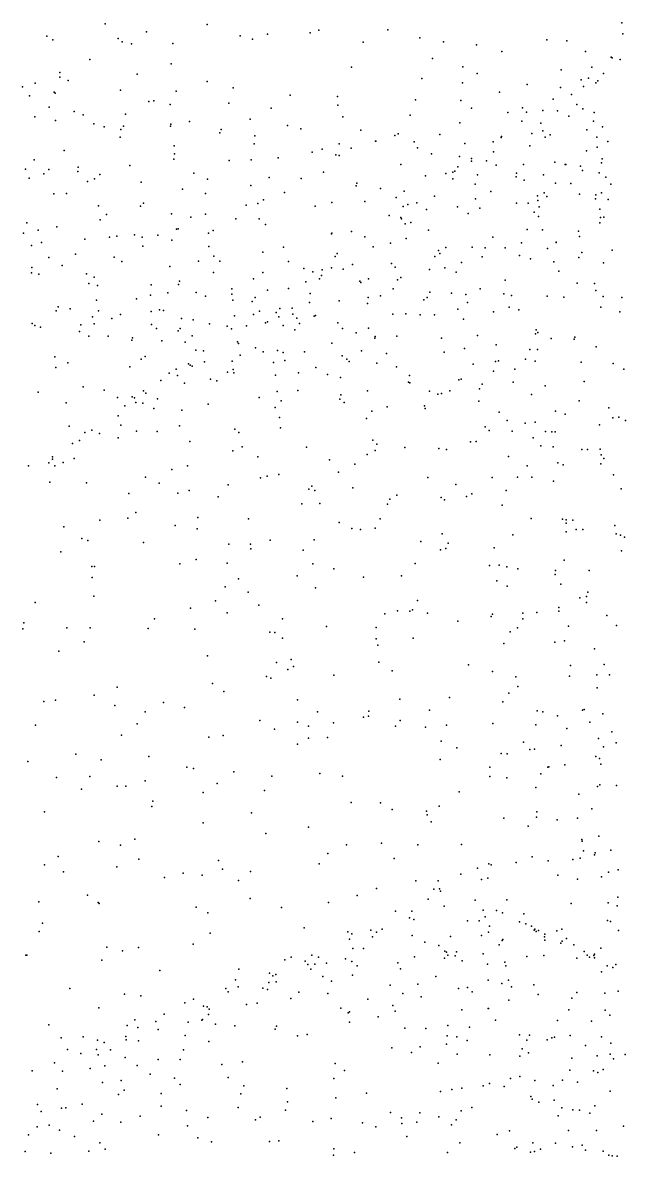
# Model space of a CAD drawing. Header units: metres. Extents: x -23.9 to 23.9, y -27.4 to 27.4.
# Drawn here: x -3.642 to -2.266, y -2.604 to -0.019 of the extents above; entities that cross this region are included whole.
import ezdxf

# ---------------------------------------------------------------- set-up
doc = ezdxf.new("R2010")
doc.units = ezdxf.units.M

msp = doc.modelspace()

# ---------------------------------------------------------------- linework, layer by layer
for p in [(-3.4535, -0.0215, 23.407), (-3.2208, -0.023, -14.4497), (-2.2741, -0.019, 28.3889), (-3.5872, -0.0499, 15.0321), (-3.3592, -0.04, 1.823), (-3.1457, -0.049, 28.7751), (-3.083, -0.0455, 9.7744), (-2.9858, -0.0422, 12.2843), (-2.9664, -0.0364, 15.2662), (-2.8088, -0.0357, 12.9789), (-2.272, -0.0441, 14.5896), (-3.5733, -0.0584, 1.6304), (-3.4241, -0.0549, 9.8869), (-3.4146, -0.0624, 15.1241), (-3.3933, -0.0671, 11.5603), (-3.2992, -0.0665, 23.3026), (-3.1174, -0.0568, -25.4928), (-2.8647, -0.0631, 23.0913), (-2.7353, -0.0536, 23.041), (-2.6812, -0.0624, 2.3769), (-2.6059, -0.0695, 15.3268), (-2.4458, -0.0581, 15.2569), (-2.4001, -0.0602, 15.0847), (-3.4885, -0.1027, 11.2756), (-2.7063, -0.1006, 20.2729), (-2.5486, -0.0849, 9.4644), (-2.357, -0.0848, 20.0934), (-2.2989, -0.0975, 22.9781), (-2.2964, -0.0993, -9.2574), (-2.2784, -0.1033, -9.0272), (-3.3034, -0.1131, 9.8528), (-2.8918, -0.1203, 28.6094), (-2.6373, -0.1198, 9.5646), (-2.413, -0.1264, 13.9225), (-2.343, -0.1208, 9.1803), (-3.5575, -0.1325, 12.1065), (-3.5574, -0.1431, 29.0703), (-3.5381, -0.1512, 11.1029), (-3.3807, -0.1367, 12.0579), (-3.2207, -0.153, 21.038), (-2.7308, -0.1464, 28.5176), (-2.6046, -0.1349, -14.6878), (-2.3676, -0.1492, -9.1869), (-2.3504, -0.1452, -9.3991), (-2.3293, -0.1515, 14.8666), (-2.3166, -0.1346, 13.784), (-3.6421, -0.1653, 10.7766), (-3.6139, -0.1571, 22.3217), (-3.5703, -0.1771, 23.4357), (-3.5682, -0.1796, 14.9845), (-3.4191, -0.173, 23.3462), (-3.292, -0.1754, 21.3363), (-3.1615, -0.1674, 15.2257), (-2.638, -0.1558, 11.5175), (-2.5534, -0.1771, 23.0201), (-2.4903, -0.16, -24.9498), (-2.4143, -0.1665, 23.0005), (-2.3619, -0.1642, -9.5323), (-2.3341, -0.1563, -9.6745), (-3.6266, -0.1861, 9.9665), (-3.3541, -0.1987, 11.6502), (-3.3424, -0.1972, 15.1686), (-3.3056, -0.2056, 11.7968), (-3.1711, -0.2025, 23.1898), (-3.0316, -0.1843, 28.7111), (-2.9234, -0.1877, 23.0881), (-2.7454, -0.1951, 23.0475), (-2.6419, -0.1968, -25.5703), (-2.4314, -0.1935, -9.0925), (-2.3895, -0.1831, 14.0705), (-2.377, -0.2054, -9.9054), (-3.5819, -0.2118, -7.2211), (-3.5248, -0.2213, -26.1156), (-3.5036, -0.2295, -7.3314), (-3.4073, -0.2273, -7.2179), (-3.0748, -0.2137, 20.7492), (-2.9223, -0.2072, -25.8258), (-2.7576, -0.23, 11.7543), (-2.6176, -0.2142, 28.4966), (-2.5345, -0.224, 9.3845), (-2.5012, -0.2134, 13.6226), (-2.4922, -0.2234, 15.358), (-2.4547, -0.2193, -9.4108), (-2.4211, -0.2201, 13.7469), (-2.3951, -0.2325, 15.1612), (-2.3632, -0.2158, 15.0307), (-2.3373, -0.2239, -10.1145), (-3.6143, -0.2335, -7.3266), (-3.5673, -0.242, 10.9753), (-3.4799, -0.2493, 15.0728), (-3.4563, -0.2562, -7.0348), (-3.4119, -0.2551, 11.4488), (-3.3049, -0.2551, -7.4117), (-3.3035, -0.2507, -7.0075), (-3.2612, -0.244, -7.2539), (-3.1229, -0.239, -7.071), (-3.0375, -0.2536, -7.1431), (-2.9116, -0.2336, 20.5167), (-2.6439, -0.2477, 9.5167), (-2.5029, -0.2434, -9.0031), (-2.4592, -0.2485, -9.729), (-2.3392, -0.2433, 9.1212), (-2.3188, -0.2566, -8.8012), (-3.4195, -0.2801, 22.0643), (-3.4181, -0.2629, -7.4465), (-3.1918, -0.2699, 9.8313), (-3.189, -0.2626, -7.3797), (-3.1123, -0.2769, 2.0044), (-3.007, -0.2607, -6.9338), (-2.8702, -0.264, 15.3117), (-2.7923, -0.2762, 9.6977), (-2.7848, -0.2727, -7.1039), (-2.6897, -0.2738, -7.0256), (-2.5499, -0.2811, -9.3002), (-2.5492, -0.2789, -9.1812), (-2.4795, -0.2717, -9.8382), (-2.455, -0.2654, 9.2624), (-2.4496, -0.2804, -8.8868), (-2.4378, -0.2749, -10.0806), (-2.3545, -0.263, 14.2828), (-2.3316, -0.2804, 13.6112), (-3.2962, -0.3001, -7.5613), (-3.1134, -0.2954, -7.6045), (-2.9585, -0.3072, -7.6272), (-2.9194, -0.2954, -7.4679), (-2.8923, -0.3049, 12.2667), (-2.8369, -0.2894, -6.8682), (-2.8363, -0.2891, -7.3234), (-2.7483, -0.2905, -7.2548), (-2.7405, -0.3047, -7.3959), (-2.6327, -0.2942, -7.1846), (-2.5684, -0.2905, -7.0406), (-2.4841, -0.3001, 14.0688), (-2.3304, -0.3025, 14.9221), (-2.3061, -0.2896, 14.7302), (-3.6156, -0.3321, 29.1117), (-3.5473, -0.3103, 10.0406), (-3.2968, -0.3301, 9.9368), (-3.2958, -0.3177, 21.7778), (-3.1708, -0.3333, 12.1132), (-3.1204, -0.3317, -6.8863), (-3.0591, -0.3273, 23.1128), (-2.9812, -0.3143, -26.3732), (-2.9274, -0.3201, 2.1622), (-2.9196, -0.3221, 28.6656), (-2.7088, -0.3184, -7.5083), (-2.645, -0.3241, 2.3621), (-2.6173, -0.3286, 15.3848), (-2.6173, -0.3347, -9.4281), (-2.5833, -0.3339, -7.5521), (-2.567, -0.3135, -9.6005), (-2.355, -0.3115, -10.2176), (-2.3196, -0.3291, -15.0801), (-3.6358, -0.3532, -7.5753), (-3.5827, -0.3536, 23.4055), (-3.5163, -0.3582, 14.9518), (-3.5156, -0.3486, 12.2221), (-3.3972, -0.3446, 23.2875), (-2.9551, -0.3595, -7.7873), (-2.7785, -0.3426, 28.5792), (-2.6601, -0.3599, -9.2972), (-2.6559, -0.3574, 28.5168), (-2.6484, -0.3478, -9.0342), (-2.5615, -0.3441, 11.3669), (-2.5148, -0.3618, 28.4843), (-2.4987, -0.3423, 13.6458), (-2.4277, -0.3367, -7.4337), (-2.4038, -0.3424, -7.0008), (-2.4021, -0.3424, -7.2282), (-2.3688, -0.346, 28.449), (-2.3639, -0.356, -7.5754), (-2.3262, -0.3613, -8.6271), (-2.3211, -0.3384, 14.4843), (-3.6272, -0.3736, -26.4169), (-3.5937, -0.364, 10.8436), (-3.4943, -0.3813, 11.1428), (-3.4779, -0.3753, -7.6686), (-3.4661, -0.3655, 22.4725), (-3.3719, -0.3824, 12.2005), (-3.251, -0.3623, -6.8833), (-3.22, -0.3755, 23.1731), (-3.0791, -0.3722, -7.7783), (-3.0063, -0.3746, -6.8184), (-2.8796, -0.3848, 23.0849), (-2.7222, -0.3686, 9.5654), (-2.6763, -0.3632, 13.7648), (-2.66, -0.3747, -9.551), (-2.6089, -0.3875, 9.4091), (-2.6042, -0.3657, -9.9186), (-2.5155, -0.3704, -7.8681), (-2.4975, -0.3783, -10.162), (-2.453, -0.3657, -7.7605), (-2.4257, -0.3853, 2.4762), (-2.3912, -0.386, -7.914), (-2.3111, -0.3711, -7.1682), (-2.2992, -0.3869, 13.4559), (-3.5708, -0.4095, 14.8392), (-3.542, -0.4087, 10.1419), (-3.2774, -0.3989, 11.8039), (-3.2247, -0.4086, -7.8134), (-3.1211, -0.3904, 28.8076), (-3.0442, -0.406, 9.8829), (-2.8807, -0.3914, -6.7861), (-2.825, -0.3972, -7.9057), (-2.7715, -0.4033, 15.3502), (-2.5737, -0.4039, -6.7784), (-2.4668, -0.4135, 20.2758), (-2.4516, -0.4071, 9.1953), (-2.3712, -0.4102, 15.1158), (-2.3341, -0.4116, 14.7912), (-2.3209, -0.4068, -26.422), (-3.4689, -0.4367, -7.802), (-3.3734, -0.4374, 15.1157), (-3.3662, -0.4309, -6.8386), (-3.1321, -0.4352, -7.897), (-3.1051, -0.4315, 21.5042), (-3.0922, -0.423, 15.2666), (-2.9745, -0.4372, 21.0989), (-2.9365, -0.429, -7.941), (-2.8613, -0.4267, 12.0063), (-2.7897, -0.418, 9.7702), (-2.7732, -0.4381, -9.1092), (-2.7628, -0.4338, -9.3406), (-2.7421, -0.4297, -6.7639), (-2.7018, -0.4147, -7.9789), (-2.6493, -0.4391, -8.8058), (-2.6084, -0.4208, 14.0095), (-2.5145, -0.4305, 14.2276), (-2.4883, -0.4303, -8.0744), (-2.4661, -0.4242, -26.7432), (-2.4635, -0.4391, -10.2648), (-2.4455, -0.4153, 11.1376), (-2.3348, -0.4205, -8.0983), (-2.3053, -0.4223, -6.904), (-3.4507, -0.4562, 11.2464), (-3.3025, -0.4545, -7.8885), (-3.2584, -0.4623, -6.7836), (-3.2251, -0.4554, 28.8864), (-2.8052, -0.459, -8.965), (-2.7791, -0.4633, -9.6132), (-2.7201, -0.445, -9.8943), (-2.6249, -0.454, -8.085), (-2.5982, -0.4421, -10.1455), (-2.4747, -0.4508, -8.6162), (-2.4646, -0.4606, -6.7577), (-2.3246, -0.4444, 23.0172), (-2.323, -0.4633, -8.4476), (-2.3152, -0.4627, -10.3302), (-3.6328, -0.4752, 29.0731), (-3.5639, -0.4844, 22.9089), (-3.4652, -0.4687, 12.3255), (-3.2913, -0.4895, 22.2655), (-3.2875, -0.4887, -26.8114), (-3.1558, -0.4665, 9.992), (-3.1022, -0.4664, -6.746), (-3.0876, -0.4793, -8.0041), (-2.777, -0.4663, 13.7261), (-2.769, -0.478, -8.8544), (-2.7561, -0.4748, -8.091), (-2.4902, -0.4908, 13.4538), (-2.4558, -0.491, 28.4807), (-2.3243, -0.4755, -6.7977), (-3.6404, -0.4987, 10.3239), (-3.6065, -0.4922, -7.8801), (-3.4999, -0.513, 28.9988), (-3.4437, -0.5079, 14.9677), (-3.4272, -0.5061, 10.1804), (-3.387, -0.5028, 11.4234), (-3.3696, -0.5077, 23.2462), (-3.3334, -0.5032, 12.3164), (-3.3019, -0.5147, -8.0169), (-3.2182, -0.499, 15.2397), (-3.2073, -0.4927, 22.016), (-2.9371, -0.5005, 15.3147), (-2.936, -0.4991, 28.7098), (-2.8916, -0.4948, -8.0942), (-2.8612, -0.5072, -9.4474), (-2.767, -0.5109, -10.0652), (-2.7161, -0.4922, 12.8805), (-2.5691, -0.5079, 13.2405), (-2.3735, -0.4942, 15.01), (-2.3708, -0.5065, 14.6666), (-3.6217, -0.5269, 14.5627), (-3.5994, -0.5201, -6.7983), (-3.368, -0.5287, 28.9321), (-3.2168, -0.5295, 11.9008), (-3.0935, -0.5422, 21.7885), (-3.0467, -0.5311, 28.7814), (-2.8423, -0.5302, -6.7063), (-2.8027, -0.5219, 12.4296), (-2.6926, -0.5384, -8.6759), (-2.6763, -0.5318, -10.1887), (-2.616, -0.5305, 9.5721), (-2.5866, -0.5326, -8.2534), (-2.5411, -0.5322, -6.7046), (-2.5038, -0.5209, 14.4059), (-2.444, -0.5337, -8.4431), (-2.4245, -0.5194, 9.1103), (-2.4242, -0.5205, 15.4109), (-2.2964, -0.5377, 13.2648), (-3.5822, -0.5542, 10.8008), (-3.5214, -0.5471, 10.2845), (-3.4333, -0.5539, 12.5044), (-3.4159, -0.5632, -8.0862), (-3.2409, -0.5631, -6.6881), (-3.2058, -0.5514, 12.3426), (-3.1918, -0.5628, 10.0991), (-3.0354, -0.5633, 12.2507), (-2.9286, -0.552, -9.3087), (-2.9239, -0.5453, -9.0698), (-2.8, -0.5683, -8.7281), (-2.7013, -0.5518, 9.8199), (-2.69, -0.5452, -6.6974), (-2.6405, -0.5661, 2.3292), (-2.5929, -0.5527, -15.2777), (-2.5079, -0.5497, -10.3187), (-2.4828, -0.5573, 9.3023), (-2.4298, -0.5645, 13.3209), (-2.3722, -0.5544, -6.7088), (-2.3656, -0.5433, -8.3337), (-2.3161, -0.5669, 28.4541), (-3.6222, -0.5896, 12.7177), (-3.6209, -0.5772, 10.6719), (-3.605, -0.5924, 14.3935), (-3.5521, -0.573, -8.0677), (-3.4961, -0.5917, 12.6365), (-3.3064, -0.5749, 15.0506), (-3.2064, -0.5889, 12.5629), (-3.0935, -0.589, -8.2226), (-3.0005, -0.5795, 10.0191), (-2.98, -0.5869, -9.1784), (-2.9584, -0.5825, -9.5347), (-2.9373, -0.5782, -9.6626), (-2.9106, -0.5808, 13.6364), (-2.8891, -0.5704, -9.9799), (-2.7915, -0.5763, -8.2805), (-2.7135, -0.5818, 28.5831), (-2.6787, -0.5779, 14.1287), (-2.6525, -0.5879, -8.5513), (-2.4179, -0.5857, 15.2596), (-3.4914, -0.6137, -6.6804), (-3.4788, -0.5994, 14.6268), (-3.4712, -0.6181, 11.1162), (-3.3485, -0.6171, 22.7524), (-3.286, -0.6157, -8.2208), (-3.284, -0.6084, 23.2748), (-3.1151, -0.6033, 12.6765), (-2.9959, -0.61, 12.4086), (-2.9644, -0.6033, -8.2847), (-2.9601, -0.5953, -6.6691), (-2.8721, -0.6083, 23.156), (-2.87, -0.6114, -10.0974), (-2.853, -0.6032, 28.6676), (-2.7867, -0.605, 20.9979), (-2.7791, -0.5998, 13.951), (-2.5405, -0.6058, 28.5095), (-2.3762, -0.6129, 14.8569), (-2.3367, -0.6137, 23.0675), (-3.3503, -0.6406, 12.8458), (-3.3108, -0.6353, 14.827), (-3.2458, -0.6342, 11.7881), (-3.2247, -0.6423, 12.8892), (-3.1648, -0.6383, 1.8986), (-3.1644, -0.6261, 15.1382), (-3.1114, -0.6458, -8.325), (-3.0834, -0.6288, 12.8278), (-3.0352, -0.6249, -9.0703), (-2.9862, -0.6368, 15.2619), (-2.8537, -0.6455, 15.2898), (-2.8254, -0.642, -6.642), (-2.7964, -0.6257, -10.1939), (-2.7191, -0.6459, 13.4129), (-2.713, -0.6332, 9.9282), (-2.6634, -0.6357, -10.3193), (-2.6304, -0.6385, -6.6437), (-2.5981, -0.6259, 13.3568), (-2.5436, -0.637, 9.6048), (-2.5259, -0.6413, -27.215), (-2.4451, -0.6428, -10.3984), (-2.4067, -0.645, 15.0737), (-2.3339, -0.6295, 13.1725), (-2.3169, -0.6435, -6.6538), (-2.2744, -0.6453, -12.335), (-3.5609, -0.667, -8.2432), (-3.5339, -0.6718, -27.032), (-3.4737, -0.6517, 14.4587), (-3.3826, -0.6484, 10.3128), (-3.1621, -0.6514, 11.9805), (-3.1179, -0.6545, 12.9932), (-3.0554, -0.6704, 23.229), (-3.0268, -0.6697, -15.258), (-2.987, -0.6573, 12.6759), (-2.9193, -0.6536, -8.3921), (-2.8549, -0.6597, 13.4868), (-2.7261, -0.6511, -8.4397), (-2.6491, -0.6719, 14.3539), (-2.6267, -0.657, 15.3393), (-2.5315, -0.668, 14.5995), (-2.3227, -0.6677, 9.1305), (-3.5655, -0.6761, 10.7451), (-3.4823, -0.6899, 14.3063), (-3.4691, -0.6759, 23.4192), (-3.4383, -0.6935, 13.1502), (-3.4188, -0.6842, 11.2507), (-3.3486, -0.6778, -8.3212), (-3.33, -0.6736, 13.0559), (-3.3206, -0.6751, -6.6239), (-3.2793, -0.6935, 13.1919), (-3.2529, -0.6964, 14.7192), (-3.1583, -0.6873, 14.9317), (-3.115, -0.6841, -9.2216), (-3.1016, -0.677, -9.4059), (-3.0631, -0.6801, -9.8301), (-3.0575, -0.6899, -9.9976), (-3.0251, -0.6834, 12.1644), (-3.0163, -0.6931, -8.7218), (-2.9767, -0.6879, 10.107), (-2.974, -0.6864, -10.0931), (-2.7975, -0.6836, -8.5263), (-2.7673, -0.6832, 12.0426), (-2.7347, -0.6848, 14.1924), (-2.702, -0.6854, 11.6462), (-2.6361, -0.695, 20.7617), (-2.5676, -0.6785, 9.7436), (-2.5098, -0.674, -6.623), (-2.2787, -0.6783, -12.6016), (-3.6207, -0.705, 13.989), (-3.6141, -0.7095, -6.6098), (-3.6014, -0.7131, 13.2286), (-3.5124, -0.7234, 14.1292), (-3.5091, -0.7076, 10.9626), (-3.4789, -0.706, -6.6064), (-3.3481, -0.707, 14.5005), (-3.3365, -0.7164, 1.7329), (-3.2869, -0.7218, 13.3656), (-3.2825, -0.7161, 11.6574), (-3.2159, -0.7054, -8.4095), (-3.1755, -0.7108, 10.2551), (-3.1651, -0.7168, -8.995), (-3.1312, -0.7102, -9.6143), (-3.088, -0.7034, 13.3039), (-3.0831, -0.7008, 22.1446), (-3.0475, -0.7097, 15.0626), (-3.0209, -0.7195, 13.1845), (-3.0099, -0.7049, -8.4644), (-2.923, -0.7036, -8.6133), (-2.9118, -0.7167, -10.2), (-2.8523, -0.7158, 12.3456), (-2.4703, -0.719, 28.4665), (-3.4912, -0.7335, 10.5543), (-3.447, -0.7338, 13.3976), (-3.3932, -0.743, 28.8741), (-3.3917, -0.7376, -8.4227), (-3.3245, -0.7441, 13.4966), (-3.271, -0.7477, 10.3555), (-3.2552, -0.733, 23.3786), (-3.1514, -0.7468, 13.5597), (-2.9361, -0.7496, 23.2614), (-2.8812, -0.7265, -6.5936), (-2.8381, -0.7383, 10.0843), (-2.8374, -0.7345, 12.6486), (-2.7883, -0.7338, 12.4759), (-2.6861, -0.7381, -10.3755), (-2.604, -0.732, 13.2233), (-2.4712, -0.7283, 14.8325), (-2.466, -0.7254, 13.3426), (-2.4361, -0.7392, 15.1886), (-2.3835, -0.7403, -6.5847), (-2.3816, -0.7359, 9.4059), (-3.247, -0.7654, 13.6606), (-3.2291, -0.7674, -9.3487), (-3.1497, -0.7505, -9.9473), (-3.1103, -0.7601, -8.697), (-3.0933, -0.7699, -8.5648), (-3.0601, -0.7663, 13.7152), (-3.0476, -0.7707, -6.5684), (-2.9988, -0.7697, 13.4243), (-2.8686, -0.7669, 15.199), (-2.8117, -0.7735, 12.8062), (-2.6802, -0.7702, 12.6462), (-2.6332, -0.7617, -6.5729), (-2.5611, -0.7539, 23.1998), (-2.4845, -0.7645, 15.3218), (-2.4669, -0.7644, 20.4822), (-2.3329, -0.758, 23.1634), (-3.5688, -0.7811, 13.8163), (-3.539, -0.7947, 28.9253), (-3.3713, -0.7866, -8.5209), (-3.3622, -0.7803, 10.4482), (-3.2637, -0.7972, -9.5434), (-3.2599, -0.7998, 13.8904), (-3.2268, -0.7925, -9.8015), (-3.1642, -0.7906, -6.5572), (-3.1454, -0.7775, 14.6347), (-3.0696, -0.7942, -10.1433), (-3.0435, -0.7893, 13.8754), (-2.9128, -0.7783, 15.074), (-2.902, -0.7859, 14.0075), (-2.897, -0.7918, 12.2361), (-2.8339, -0.7952, 21.6125), (-2.6134, -0.7977, 10.029), (-2.5625, -0.7918, 14.7458), (-2.5556, -0.79, -10.4526), (-2.4942, -0.7864, -6.5584), (-2.4719, -0.7908, 13.0568), (-2.3676, -0.7934, -12.4698), (-2.2944, -0.7959, -12.6741), (-3.5662, -0.8055, -8.5039), (-3.3973, -0.8039, 14.0614), (-3.308, -0.818, -8.9236), (-3.2915, -0.8089, -9.1213), (-3.289, -0.8237, -9.6498), (-3.255, -0.8025, -8.7639), (-3.1743, -0.816, -10.0644), (-3.1616, -0.8095, 13.9812), (-3.1601, -0.8177, 11.9045), (-3.0649, -0.8224, 14.0942), (-3.0121, -0.8171, -27.4683), (-2.9727, -0.8049, 28.6578), (-2.9461, -0.821, -10.3091), (-2.7891, -0.8034, 14.2795), (-2.7593, -0.8235, 13.2101), (-2.5673, -0.8138, 11.3801), (-2.519, -0.809, 9.8806), (-2.2697, -0.8093, 12.8949), (-3.5042, -0.8493, -6.5241), (-3.3264, -0.8352, -9.2245), (-3.2723, -0.8406, 14.1636), (-3.2135, -0.8316, 14.3121), (-3.199, -0.8353, 28.7535), (-2.9169, -0.8281, 14.1711), (-2.7617, -0.8385, 12.3622), (-2.7583, -0.8405, 13.0446), (-2.6468, -0.8332, 23.2675), (-2.6414, -0.8317, 14.645), (-2.5934, -0.8431, 2.3184), (-2.5225, -0.8387, 14.9122), (-2.4496, -0.8467, -10.5243), (-2.3601, -0.8373, -12.287), (-3.6066, -0.8615, -8.5988), (-3.4561, -0.8566, -8.6304), (-3.4259, -0.8736, 10.8468), (-3.3922, -0.8724, 10.6206), (-3.3865, -0.8748, -8.9799), (-3.3666, -0.8582, -8.7756), (-3.3609, -0.864, -9.5223), (-3.3345, -0.8765, -9.905), (-3.102, -0.8736, 10.3927), (-3.0609, -0.8601, -10.2438), (-3.0143, -0.8576, 14.3457), (-2.9183, -0.8776, 14.7097), (-2.9159, -0.8677, 14.4394), (-2.855, -0.8582, 10.2232), (-2.7137, -0.8596, 11.8446), (-2.6943, -0.8661, 12.1894), (-2.6858, -0.8645, 28.415), (-2.6669, -0.8587, 12.8455), (-2.5996, -0.8538, 12.5835), (-2.4807, -0.8665, 15.0497), (-3.5429, -0.8858, 23.6519), (-3.4088, -0.8928, -9.1265), (-3.3839, -0.8854, -6.5031), (-3.3676, -0.8864, -9.7421), (-3.3428, -0.899, 23.5777), (-3.2786, -0.9022, -10.0753), (-3.219, -0.8885, 11.7461), (-3.066, -0.8968, 22.5716), (-3.0518, -0.8813, -6.5049), (-2.9082, -0.8848, 23.347), (-2.8101, -0.8953, 28.4953), (-2.7245, -0.8924, 15.0255), (-2.7232, -0.8989, -10.4633), (-2.6006, -0.8823, -15.7345), (-2.3718, -0.8813, -6.5036), (-2.3043, -0.8972, -12.1614), (-3.4244, -0.9154, 23.0868), (-3.0557, -0.9191, 11.9532), (-2.857, -0.9218, -10.4319), (-2.8452, -0.9048, -6.491), (-2.5545, -0.9074, 12.9614), (-2.536, -0.9258, 28.3174), (-2.4723, -0.9301, 15.2186), (-2.426, -0.905, 11.1009), (-2.404, -0.9115, -12.5534), (-2.2949, -0.9204, -10.5736), (-2.2813, -0.9188, 9.5879), (-2.2664, -0.9263, -6.4776), (-3.5362, -0.9391, 28.877), (-3.4999, -0.9537, -8.8187), (-3.4843, -0.9483, -9.236), (-3.4668, -0.9561, -9.7444), (-3.4182, -0.9367, 11.1482), (-3.382, -0.9508, 10.9566), (-3.3347, -0.9512, 11.3994), (-3.284, -0.9379, 10.577), (-3.1579, -0.9459, -6.4679), (-3.1485, -0.9538, 10.5114), (-3.0536, -0.9426, 23.4738), (-2.5862, -0.9403, 15.1177), (-2.5774, -0.9492, 12.8981), (-2.5247, -0.9503, -6.4643), (-2.4952, -0.9323, 23.3077), (-2.4487, -0.9513, 12.68), (-2.4341, -0.9517, 12.8217), (-2.4269, -0.9517, 9.9528), (-2.3252, -0.9357, -12.7357), (-3.5285, -0.9785, -9.1337), (-3.5123, -0.9718, -9.4928), (-3.424, -0.9658, -10.0122), (-3.2604, -0.9743, 11.6116), (-2.8425, -0.9712, 12.1678), (-2.8338, -0.9803, 10.3472), (-2.6202, -0.9751, 23.3578), (-2.6072, -0.9741, 12.4451), (-2.4766, -0.9658, -12.4194), (-3.1627, -0.9951, 23.5774), (-3.1407, -0.9865, -10.3361), (-2.9939, -0.9871, 28.5693), (-2.8559, -1.0038, 28.4311), (-2.8374, -0.9943, 22.1101), (-2.7701, -0.9874, -6.4434), (-2.6918, -0.9903, 28.2991), (-2.6749, -0.992, 10.2624), (-2.5331, -1.008, -10.5717), (-2.4593, -0.9842, -27.8589), (-2.4312, -0.9858, -12.3006), (-2.3656, -0.9921, 23.3254), (-2.353, -0.9926, 28.2373), (-2.3242, -0.9916, 13.5068), (-2.3216, -1.0045, 10.8947), (-3.629, -1.0295, -15.6922), (-3.582, -1.023, -9.5746), (-3.5741, -1.0091, -8.9863), (-3.574, -1.014, -9.3541), (-3.5684, -1.0296, -9.7715), (-3.5499, -1.0219, 23.7851), (-3.5247, -1.0131, -9.9445), (-3.2655, -1.0297, -6.42), (-3.1055, -1.0088, 28.647), (-2.9416, -1.0156, -10.4616), (-2.8838, -1.0255, 23.4663), (-2.4906, -1.0292, 28.229), (-2.4208, -1.0223, -12.6177), (-2.4081, -1.0269, 10.0688), (-2.3225, -1.0252, 9.9037), (-2.3154, -1.0125, 12.7096), (-3.3619, -1.0551, 28.7579), (-3.3015, -1.0379, 10.8772), (-3.0994, -1.0566, 1.8887), (-3.0843, -1.0528, 11.8201), (-3.057, -1.0492, -10.4431), (-2.9208, -1.0437, 12.0211), (-2.7169, -1.056, -10.5637), (-2.5704, -1.0557, -6.4038), (-2.5127, -1.0552, 10.1787), (-2.4795, -1.0554, 23.3873), (-2.2937, -1.0503, 20.8913), (-3.58, -1.067, 1.4586), (-3.4961, -1.0682, -10.0792), (-3.3303, -1.069, 11.2254), (-3.262, -1.0855, 23.7115), (-3.1731, -1.0725, 11.7), (-2.9892, -1.0828, 11.9108), (-2.9819, -1.0761, 22.7362), (-2.8884, -1.08, 10.4369), (-2.653, -1.0723, 12.3176), (-2.5388, -1.0856, -12.4015), (-2.4302, -1.0642, -6.3987), (-2.2757, -1.0816, -11.9971), (-3.3996, -1.0925, -6.4247), (-3.288, -1.0916, -10.3284), (-3.1955, -1.0999, 10.6479), (-2.9755, -1.0858, 23.5686), (-2.804, -1.1052, -6.3758), (-2.7882, -1.096, 12.1396), (-2.6871, -1.1013, 23.4536), (-2.6795, -1.1069, -6.3746), (-2.629, -1.0994, 11.8143), (-2.6171, -1.093, 12.0992), (-3.3835, -1.1361, -10.2907), (-3.005, -1.1159, 10.5276), (-2.9641, -1.1154, 28.4193), (-2.8094, -1.117, -10.5702), (-2.5477, -1.1189, 2.3012), (-3.4658, -1.1533, 28.7744), (-3.4018, -1.149, 1.6041), (-3.2419, -1.1473, 10.9272), (-3.1264, -1.15, -6.382), (-2.9196, -1.159, -10.5588), (-2.8261, -1.1506, 22.5008), (-2.4814, -1.1499, 12.4612), (-2.41, -1.151, -12.1604), (-2.4017, -1.1604, 10.1224), (-2.4012, -1.1529, -10.5933), (-2.3865, -1.1537, -12.7127), (-3.548, -1.1683, -27.4897), (-3.294, -1.1654, -6.4106), (-3.2437, -1.1735, 11.0825), (-2.8907, -1.172, -6.3438), (-2.8708, -1.1748, 11.9816), (-2.8378, -1.1717, 28.2534), (-2.6846, -1.1848, -10.5834), (-2.5234, -1.187, -6.3282), (-2.4013, -1.18, 28.0967), (-2.379, -1.1746, 13.2353), (-2.3631, -1.175, 23.4538), (-2.2903, -1.1656, 21.2203), (-2.2875, -1.1849, -11.9482), (-2.2775, -1.1874, 12.6336), (-3.5068, -1.1949, 23.932), (-3.4933, -1.2001, -6.4453), (-3.3664, -1.2042, -10.4031), (-3.1716, -1.2082, 11.6004), (-3.1222, -1.2082, 22.9863), (-3.0772, -1.1988, 11.7191), (-2.9764, -1.1979, 23.6737), (-2.7331, -1.202, 23.5559), (-2.6705, -1.2055, 22.2929), (-2.2687, -1.1924, -12.949), (-3.5551, -1.2255, -10.2361), (-3.1216, -1.219, -10.5272), (-3.0016, -1.2219, -6.3646), (-2.688, -1.2212, 12.1624), (-2.6761, -1.218, 10.3476), (-2.5662, -1.2161, -10.5923), (-2.2754, -1.2233, -6.3069), (-3.484, -1.2588, -16.0085), (-3.4781, -1.2588, 23.4046), (-3.283, -1.2533, 28.5683), (-3.2458, -1.2431, 11.47), (-3.175, -1.2513, 10.777), (-2.9798, -1.2533, 28.3002), (-2.9317, -1.264, 11.8414), (-2.7461, -1.2525, -6.3236), (-2.5762, -1.2567, 11.3994), (-2.5542, -1.2558, 12.2942), (-2.5371, -1.2596, 28.0544), (-2.5121, -1.2646, 12.5482), (-2.4058, -1.2448, -6.2948), (-3.4835, -1.2841, -10.392), (-3.1497, -1.2872, 28.4178), (-3.0156, -1.2801, 10.5958), (-2.8641, -1.2833, 28.169), (-2.7772, -1.2801, -10.5892), (-2.5596, -1.2916, -6.2944), (-2.4264, -1.2769, -12.1038), (-2.4259, -1.2681, 12.4364), (-2.3493, -1.2685, 21.7031), (-3.1795, -1.3055, 11.1075), (-3.1271, -1.3173, -6.39), (-2.9736, -1.3077, 23.775), (-2.5362, -1.3038, -12.3823), (-2.4135, -1.2994, -12.6418), (-2.3517, -1.3174, -12.7661), (-3.6139, -1.3408, -6.5071), (-3.4795, -1.3269, 28.6711), (-3.2016, -1.3372, 23.9166), (-2.7406, -1.3368, 28.0378), (-2.3706, -1.3302, 10.993), (-2.355, -1.3274, -11.9602), (-2.3549, -1.341, -6.2627), (-3.2588, -1.3539, -6.4136), (-3.1749, -1.3643, 11.368), (-3.1031, -1.3469, -10.581), (-2.8152, -1.367, 22.8235), (-2.7866, -1.36, -27.9589), (-2.7582, -1.3611, 23.7171), (-2.7519, -1.3575, 11.9825), (-2.7182, -1.3655, -6.3242), (-2.5693, -1.3676, -12.2504), (-2.5004, -1.3656, -12.151), (-2.4686, -1.3637, -6.2826), (-2.4181, -1.3524, 10.2267), (-2.4181, -1.3612, 22.2368), (-3.6392, -1.3874, -10.3732), (-3.341, -1.378, 28.4995), (-3.0489, -1.3782, 10.6998), (-2.9483, -1.3957, 28.1351), (-2.6491, -1.3839, 12.0839), (-2.5727, -1.3733, 23.6357), (-2.5005, -1.3785, 27.9551), (-2.3965, -1.3953, 12.3739), (-2.3083, -1.3708, 2.3905), (-2.2863, -1.3935, -11.8107), (-3.6417, -1.4012, 24.1874), (-3.5409, -1.3991, -10.4919), (-3.4877, -1.3988, -6.4819), (-3.3559, -1.4003, 24.0527), (-3.2487, -1.4016, -27.7501), (-3.078, -1.4089, 28.237), (-3.0661, -1.4093, 11.5415), (-2.8351, -1.3984, -6.3452), (-2.5291, -1.4078, 12.2075), (-2.5122, -1.3988, 22.6249), (-3.5015, -1.431, 24.1543), (-3.0489, -1.4225, -16.3062), (-2.8353, -1.4238, 11.8331), (-2.8317, -1.4382, 10.5328), (-2.7509, -1.4221, -10.6055), (-2.544, -1.4343, -12.3396), (-2.4272, -1.4313, -11.9983), (-2.4056, -1.4288, 23.6306), (-2.3367, -1.4464, -10.6274), (-3.5593, -1.4517, 28.6214), (-3.2203, -1.463, -10.5879), (-3.0289, -1.4707, -6.3809), (-3.0628, -1.4778, 10.8625), (-3.0369, -1.4936, 28.1191), (-3.0238, -1.4868, -10.5996), (-2.829, -1.4768, 2.0612), (-2.7984, -1.4966, 23.8639), (-2.6241, -1.4835, -6.3141), (-2.5693, -1.4983, 12.0907), (-2.3914, -1.485, -12.6671), (-2.3144, -1.4823, -12.8246), (-3.0854, -1.51, 11.4101), (-3.0759, -1.5138, 11.1228), (-2.9315, -1.5068, 28.0132), (-2.5162, -1.5106, 10.3506), (-2.3937, -1.5088, -16.5995), (-2.3317, -1.5059, 10.2019), (-2.3027, -1.506, -6.2618), (-3.4264, -1.5341, 23.5813), (-3.2086, -1.5261, -6.4261), (-3.1827, -1.5437, 23.3505), (-2.5327, -1.548, -12.3571), (-2.5117, -1.5329, -6.2978), (-2.3311, -1.536, -11.7852), (-3.5934, -1.5672, -6.5511), (-3.5671, -1.5638, -10.5824), (-3.4786, -1.5523, -6.5132), (-3.4319, -1.576, -16.4867), (-3.3204, -1.5689, 24.1926), (-3.0144, -1.5631, 1.8819), (-2.7811, -1.5616, 27.8706), (-2.6675, -1.5575, 23.837), (-2.5458, -1.5677, 27.8127), (-3.3623, -1.5903, -6.4866), (-3.2726, -1.5806, -10.5979), (-2.969, -1.5902, 10.8304), (-2.8639, -1.6025, -10.6193), (-2.8525, -1.6003, -6.3576), (-2.852, -1.5891, 11.6388), (-2.7138, -1.5863, 11.8262), (-2.4678, -1.588, 11.5205), (-2.4546, -1.5907, -10.6372), (-2.4214, -1.5995, 10.3209), (-2.3642, -1.5863, -28.2145), (-2.3601, -1.5853, -12.7201), (-2.3176, -1.5948, 10.9008), (-3.6127, -1.6209, 28.4558), (-3.3808, -1.618, 28.3033), (-3.1008, -1.61, 28.0634), (-3.0147, -1.6143, -10.6135), (-2.99, -1.6228, -27.9458), (-2.9329, -1.6152, 24.0314), (-2.7908, -1.6228, 10.5744), (-2.7803, -1.6104, 23.9313), (-2.7226, -1.6253, 22.9741), (-2.675, -1.6209, 10.497), (-2.569, -1.6172, -12.2372), (-2.4707, -1.6202, 11.2284), (-2.3472, -1.6137, 12.8008), (-3.4163, -1.6438, 24.3105), (-3.2171, -1.6484, 28.1293), (-3.1847, -1.6445, -6.4451), (-3.0673, -1.6298, -6.4065), (-2.9896, -1.6505, 10.9528), (-2.9462, -1.649, 27.8891), (-2.3997, -1.6287, 12.3964), (-2.3276, -1.6515, 12.2594), (-2.2972, -1.6361, -11.6661), (-3.0146, -1.6643, 11.275), (-2.6869, -1.6572, -6.3328), (-2.6509, -1.6723, 27.7492), (-2.4986, -1.6592, -12.4295), (-2.4847, -1.676, 23.7682), (-2.4734, -1.6753, -11.8967), (-2.413, -1.6674, 12.05), (-2.3163, -1.67, 27.7615), (-2.2872, -1.6609, -12.8608), (-3.6303, -1.7034, -6.5924), (-3.5206, -1.6869, 28.3333), (-3.4631, -1.6996, -6.5412), (-3.3544, -1.6923, 1.5577), (-2.6892, -1.6994, 2.1287), (-2.5497, -1.6851, 11.9415), (-2.5362, -1.686, -12.3266), (-2.3334, -1.692, -12.7633), (-2.3251, -1.6965, -6.2744), (-3.2674, -1.7165, -10.6125), (-3.2522, -1.7198, 24.28), (-3.1603, -1.7273, -16.7367), (-2.964, -1.7309, -10.6282), (-2.5758, -1.7164, -10.6448), (-2.4592, -1.7315, -10.6519), (-2.4436, -1.7169, -6.2951), (-2.441, -1.716, -12.5411), (-2.4047, -1.7111, -11.7714), (-2.3221, -1.7095, 23.7456), (-3.5645, -1.7398, 24.4744), (-3.4884, -1.7376, -10.6044), (-3.3621, -1.7479, -27.8034), (-3.1983, -1.7536, 23.5623), (-3.0736, -1.7372, 24.1722), (-2.9124, -1.7367, 11.403), (-2.5759, -1.7379, -12.1986), (-2.5371, -1.7411, 10.4504), (-2.325, -1.7565, 12.1668), (-3.5078, -1.7669, 28.2111), (-3.4264, -1.7595, 23.7922), (-3.4065, -1.7597, 24.3957), (-3.2304, -1.7744, 28.0197), (-3.0898, -1.7697, 27.8999), (-2.6456, -1.7728, 23.9116), (-2.4706, -1.763, 27.6753), (-2.3722, -1.7785, -12.6747), (-2.3302, -1.7603, -11.6282), (-2.2868, -1.7586, -10.6503), (-3.3473, -1.806, -10.6183), (-3.3446, -1.7944, 28.1013), (-2.8923, -1.7974, 10.9607), (-2.8251, -1.7976, 27.6955), (-2.6912, -1.8053, 11.6264), (-3.5922, -1.8183, -6.6063), (-3.1197, -1.8207, -10.6305), (-2.7983, -1.813, 11.4753), (-2.7203, -1.8168, 23.1511), (-2.719, -1.8256, 10.658), (-2.5438, -1.8329, -12.2822), (-2.4694, -1.8309, -12.4707), (-2.4685, -1.8185, 11.91), (-2.376, -1.8331, -17.0772), (-2.3432, -1.8116, -6.2829), (-3.2298, -1.8436, -6.5027), (-2.99, -1.8535, 24.1665), (-2.7093, -1.8414, 27.6307), (-2.4884, -1.8513, -10.6632), (-2.4219, -1.8366, 22.9133), (-3.4682, -1.886, -10.588), (-3.3863, -1.8804, -6.558), (-3.0872, -1.8675, -6.4651), (-2.3658, -1.8815, 10.3891), (-2.3649, -1.8854, 11.44), (-2.327, -1.8736, 2.305), (-3.4188, -1.8942, 27.9984), (-2.903, -1.8938, -6.4155), (-2.8231, -1.8901, 11.3612), (-2.7403, -1.8934, -28.0651), (-2.6404, -1.8932, -10.6605), (-2.3617, -1.9072, -11.5723), (-2.3353, -1.9119, 11.8444), (-2.2992, -1.9055, 12.3863), (-3.5614, -1.9205, -16.9897), (-3.3767, -1.9261, 24.4451), (-3.1948, -1.929, 24.3294), (-2.9651, -1.9368, 27.6285), (-2.9454, -1.9135, 1.8862), (-2.7944, -1.9248, -17.1041), (-2.5782, -1.9373, 10.5507), (-2.5155, -1.9341, 27.5522), (-2.4792, -1.9208, 11.7882), (-2.4423, -1.9305, -11.674), (-2.3863, -1.9273, -6.2955), (-2.3693, -1.924, 11.9316), (-2.3368, -1.9161, 23.8154), (-3.5922, -1.9391, -6.6331), (-3.5492, -1.955, 27.9429), (-3.427, -1.9436, 1.452), (-3.2759, -1.9579, -10.5865), (-3.2326, -1.9625, -17.0814), (-3.1862, -1.9495, 27.8118), (-3.122, -1.9541, 1.7222), (-2.6419, -1.9606, 10.6895), (-2.6041, -1.9465, 11.5944), (-2.5729, -1.9394, -12.1785), (-2.4205, -1.9628, -12.5564), (-2.3051, -1.9562, -11.4556), (-2.2829, -1.9505, -12.8385), (-3.3186, -1.9685, 27.8616), (-3.1495, -1.9746, -10.5937), (-2.7447, -1.976, 24.0592), (-2.6936, -1.9758, 10.8117), (-2.5944, -1.9729, -11.8671), (-2.5805, -1.9697, -6.3351), (-2.3756, -1.9717, -10.685), (-2.3205, -1.9666, -10.8061), (-3.4943, -2.0086, -10.5529), (-2.8787, -2.0095, -6.4337), (-2.8347, -1.993, 11.2376), (-2.7038, -1.995, 11.4103), (-2.6903, -1.9941, 27.5049), (-2.6881, -1.9993, -4.0023), (-2.2832, -2.0133, 12.1606), (-3.6055, -2.0233, 1.28), (-3.4696, -2.0253, -6.6152), (-3.4678, -2.0271, 23.8898), (-3.2459, -2.0356, -6.5501), (-3.1226, -2.0163, -6.5087), (-3.0516, -2.0369, -10.5862), (-2.944, -2.0251, 24.2077), (-2.7167, -2.0177, -4.1301), (-2.6796, -2.0333, -4.3837), (-2.6089, -2.0196, -4.2162), (-2.5371, -2.0193, -12.2751), (-2.39, -2.0276, -11.5302), (-2.3058, -2.0258, -6.2867), (-2.2848, -2.0326, -10.9279), (-3.2197, -2.049, 24.3878), (-2.7912, -2.0446, -4.0132), (-2.7589, -2.0599, 11.0545), (-2.7537, -2.0451, -3.9072), (-2.7495, -2.0639, -4.5579), (-2.6265, -2.0672, 2.1159), (-2.5998, -2.0667, -10.6199), (-2.5906, -2.0425, -3.9666), (-2.5867, -2.0579, -4.7842), (-2.5605, -2.043, 23.2056), (-2.5466, -2.0486, -11.7447), (-2.498, -2.0512, -12.3887), (-2.3073, -2.0662, 10.4191), (-3.6041, -2.0914, -10.5206), (-3.5968, -2.0723, 27.7814), (-2.9992, -2.0831, 27.5176), (-2.8996, -2.0921, -4.1261), (-2.847, -2.0883, -4.4626), (-2.8346, -2.0929, -4.6476), (-2.8218, -2.0859, -10.5943), (-2.5791, -2.0928, -12.1372), (-2.5763, -2.0788, 11.4563), (-2.508, -2.0695, -4.3386), (-2.4934, -2.0734, -5.0979), (-2.4806, -2.0788, -4.8578), (-2.4743, -2.088, -4.1701), (-2.4729, -2.0863, -5.2592), (-2.4697, -2.0915, -4.0339), (-2.4644, -2.0888, -4.6565), (-2.4229, -2.0901, 10.5047), (-2.4113, -2.086, -6.3099), (-2.3005, -2.0681, -11.3712), (-2.2821, -2.0889, 11.6345), (-3.214, -2.0952, -10.5556), (-2.8958, -2.1089, -3.9224), (-2.891, -2.0966, -4.2784), (-2.8438, -2.1036, -4.7767), (-2.7529, -2.1004, -4.9054), (-2.7238, -2.1154, -3.7295), (-2.6656, -2.1029, -5.0822), (-2.5949, -2.1001, -3.7844), (-2.5478, -2.1119, -6.3568), (-2.5459, -2.1095, -5.3558), (-2.4512, -2.1031, -5.4602), (-2.4501, -2.0975, -4.4879), (-2.45, -2.1107, -12.4804), (-2.4139, -2.118, -10.6899), (-2.4104, -2.1132, -4.9866), (-2.4011, -2.1072, 27.4514), (-3.6324, -2.1451, -6.6908), (-3.4501, -2.1269, 27.6628), (-3.4144, -2.1351, 24.4696), (-3.3775, -2.1275, -6.6101), (-3.2526, -2.1201, -27.7665), (-2.982, -2.1451, -10.5637), (-2.8887, -2.1297, 23.6097), (-2.8644, -2.1303, -3.7518), (-2.692, -2.1234, -5.2352), (-2.6783, -2.1359, 24.0824), (-2.6744, -2.1382, -5.409), (-2.6713, -2.145, 23.4102), (-2.6521, -2.1379, -6.3939), (-2.5911, -2.1424, -3.6622), (-2.5541, -2.1213, 10.7349), (-2.3838, -2.1213, -5.5936), (-2.3607, -2.137, -5.1328), (-2.3534, -2.1453, -4.6061), (-2.3366, -2.1427, -5.872), (-2.3226, -2.129, -12.7384), (-3.635, -2.1456, -17.3421), (-3.4616, -2.1566, -10.5164), (-3.0438, -2.1562, -4.225), (-3.0289, -2.1496, -4.0494), (-2.9972, -2.1586, -4.6337), (-2.9915, -2.1668, -4.8342), (-2.9755, -2.166, -4.9443), (-2.9665, -2.1496, -6.4912), (-2.9489, -2.1631, -5.0967), (-2.9054, -2.1537, 27.4346), (-2.8907, -2.1594, -5.2353), (-2.8787, -2.1696, -5.3555), (-2.7856, -2.1627, -5.4521), (-2.7477, -2.1488, 11.1746), (-2.6791, -2.1518, -10.5899), (-2.6552, -2.1464, -11.8989), (-2.6387, -2.158, -5.6635), (-2.5812, -2.1658, -5.8402), (-2.5416, -2.1613, -12.2409), (-2.5395, -2.1699, -5.9523), (-2.4916, -2.148, -3.8103), (-2.4527, -2.1458, 11.4275), (-2.3771, -2.1518, -11.4251), (-2.3479, -2.1499, -6.0944), (-2.3383, -2.1458, -5.4126), (-2.3365, -2.1513, -4.8895), (-2.308, -2.1695, -4.4515), (-2.288, -2.1664, -5.9705), (-3.329, -2.18, -10.5224), (-3.1484, -2.1771, 24.3611), (-3.0789, -2.186, -4.5202), (-3.0708, -2.1926, -4.7104), (-3.0641, -2.1892, -3.9138), (-2.9844, -2.1768, -3.7677), (-2.9571, -2.1938, -5.4526), (-2.889, -2.1907, -3.6233), (-2.7793, -2.1761, -5.5932), (-2.6991, -2.1939, -5.9055), (-2.3212, -2.1835, -10.9398), (-2.2953, -2.1735, -4.737), (-3.5344, -2.2209, 27.6065), (-3.1782, -2.2215, -4.4249), (-3.1566, -2.2011, -4.2037), (-3.1502, -2.2175, -3.9836), (-3.0938, -2.2207, -3.8106), (-3.0802, -2.2076, 1.7181), (-3.0636, -2.2058, 27.4414), (-2.9374, -2.2047, -5.5932), (-2.803, -2.2133, 1.9643), (-2.7403, -2.2114, -3.5161), (-2.6472, -2.2214, -6.0214), (-2.6268, -2.2188, 11.116), (-2.5792, -2.2019, -17.5633), (-2.5481, -2.2096, 10.8428), (-2.533, -2.2024, 27.3691), (-2.5265, -2.2177, 11.2239), (-2.4756, -2.2128, -11.5268), (-3.4094, -2.2343, 27.5459), (-3.372, -2.2381, -6.6086), (-3.2522, -2.2459, -4.3142), (-3.1729, -2.2286, -4.6019), (-3.0832, -2.2236, -5.203), (-3.0303, -2.2442, 23.7947), (-3.0117, -2.2293, -3.5841), (-2.9456, -2.2327, -5.7335), (-2.8545, -2.2458, -10.5486), (-2.7742, -2.2323, 24.1838), (-2.7322, -2.2401, 27.3191), (-2.616, -2.2292, -12.0055), (-2.5323, -2.2478, -3.4395), (-2.4656, -2.235, 10.715), (-2.3884, -2.2435, 11.2886), (-2.377, -2.2304, 10.5345), (-2.3135, -2.2321, -3.8502), (-2.2828, -2.2273, 11.4089), (-3.468, -2.265, 24.4944), (-3.272, -2.2542, -4.1026), (-3.2295, -2.2614, -4.7857), (-3.2211, -2.263, -17.533), (-3.2163, -2.2682, -5.0196), (-3.1313, -2.2577, -3.696), (-3.1071, -2.2545, -5.5435), (-2.9157, -2.2659, 27.3475), (-2.8959, -2.2741, 24.2593), (-2.7974, -2.2602, -5.9258), (-2.7916, -2.2727, -6.4331), (-2.6393, -2.27, -11.7265), (-2.5798, -2.2665, -10.5832), (-2.5788, -2.2666, -6.3698), (-2.3953, -2.2698, -12.575), (-2.3121, -2.2705, -11.0146), (-3.3862, -2.293, -10.487), (-3.3384, -2.2966, -4.6086), (-3.3192, -2.2798, -4.4392), (-3.2643, -2.2983, -5.2192), (-3.2334, -2.2936, -6.5639), (-3.2314, -2.2922, -5.3583), (-3.2182, -2.2804, -3.8014), (-2.8991, -2.2764, -6.465), (-2.8964, -2.2979, -5.8807), (-2.8306, -2.286, -3.3817), (-2.563, -2.2933, -12.1567), (-2.421, -2.2944, 11.1609), (-2.3437, -2.2954, -12.6774), (-2.302, -2.2822, -3.7168), (-3.582, -2.304, -6.6674), (-3.4032, -2.3056, -4.2779), (-3.3789, -2.3102, 1.4351), (-3.3331, -2.3144, -4.9904), (-3.2016, -2.3026, -10.5015), (-3.1579, -2.3067, -3.4817), (-3.0656, -2.314, -6.5125), (-3.063, -2.3074, -10.513), (-2.9928, -2.3258, -3.3555), (-2.7701, -2.3118, -6.0303), (-2.7216, -2.3124, -10.5432), (-2.6714, -2.3059, -3.2723), (-2.6222, -2.3094, 27.2859), (-3.5544, -2.3336, -10.4606), (-3.5038, -2.3312, -27.4691), (-3.4713, -2.3393, -4.3892), (-3.4564, -2.3445, -4.6038), (-3.4064, -2.331, -4.0209), (-3.4055, -2.338, -4.8763), (-3.3773, -2.3402, -3.8872), (-3.2715, -2.3281, -3.6678), (-3.2171, -2.342, -5.4819), (-3.0145, -2.3289, -5.8063), (-2.6748, -2.348, -6.3937), (-2.6733, -2.3288, -11.8172), (-2.6508, -2.3314, 24.1453), (-2.6276, -2.3396, -6.2173), (-2.5078, -2.3272, -11.4946), (-2.491, -2.3388, 24.0456), (-2.485, -2.328, -3.274), (-2.4446, -2.3385, -12.4669), (-2.4343, -2.3335, 23.3533), (-2.4285, -2.3325, -11.3749), (-2.3925, -2.3285, -3.426), (-2.3576, -2.3515, -11.258), (-2.321, -2.3318, -3.5346), (-2.2996, -2.3462, 4.8568), (-3.5401, -2.3604, -4.2556), (-3.5091, -2.3692, -4.079), (-3.4735, -2.3601, -4.7697), (-3.4694, -2.3724, -5.0357), (-3.4413, -2.3608, 27.439), (-3.2748, -2.3607, -3.4856), (-2.7992, -2.3565, 27.2438), (-2.7543, -2.3675, -27.9753), (-2.7348, -2.3545, -3.1864), (-2.6504, -2.3708, -3.1152), (-2.5757, -2.3724, -6.3192), (-2.507, -2.3753, -12.3144), (-2.5022, -2.3589, -10.6801), (-2.4872, -2.3679, -3.1492), (-2.3309, -2.375, 10.6544), (-2.3011, -2.3711, 5.4331), (-2.2671, -2.3714, 5.5633), (-3.5692, -2.3905, -4.6026), (-3.4878, -2.4037, -3.8181), (-3.4546, -2.3977, -10.4527), (-3.4079, -2.3787, -3.7452), (-3.3808, -2.3969, -3.5639), (-3.3328, -2.3834, 23.9175), (-3.2826, -2.3829, -3.3769), (-3.1872, -2.3946, -5.6269), (-3.1404, -2.3885, -3.2713), (-2.9284, -2.392, -5.9882), (-2.6935, -2.3917, -11.7214), (-2.3886, -2.38, -10.9104), (-2.2935, -2.3816, -3.4291), (-3.6206, -2.4091, -4.1511), (-3.5513, -2.4095, 24.4643), (-3.3509, -2.4169, -5.3541), (-3.2958, -2.4256, -10.4599), (-3.1732, -2.4245, -10.4716), (-2.9317, -2.4266, 27.2232), (-2.9078, -2.4082, -3.1329), (-2.5283, -2.4268, -17.8447), (-2.5075, -2.4221, -2.9511), (-2.3929, -2.4073, 4.8953), (-2.3391, -2.4088, 4.7701), (-2.329, -2.4128, -12.6949), (-2.3167, -2.4059, -11.1605), (-3.563, -2.4502, -3.7511), (-3.46, -2.4354, -5.1784), (-3.4172, -2.4308, -3.465), (-3.4105, -2.4533, -3.3146), (-3.2824, -2.44, -5.5227), (-3.1371, -2.4434, -5.8039), (-3.0392, -2.4491, -3.0918), (-2.6624, -2.4512, -2.936), (-2.6397, -2.4485, -10.5819), (-2.5908, -2.4428, 23.6096), (-2.5764, -2.4376, -12.095), (-2.5433, -2.4446, 24.1178), (-2.4731, -2.4311, 27.2245), (-2.4309, -2.4422, -11.3022), (-2.4097, -2.4304, 5.126), (-2.3754, -2.4347, -3.1318), (-2.3014, -2.4553, 24.0059), (-3.4233, -2.4629, 24.4801), (-3.3258, -2.461, -3.1796), (-3.1444, -2.4617, 24.3654), (-3.0375, -2.4797, -6.4942), (-2.9276, -2.4707, -2.9976), (-2.8571, -2.4602, -6.1624), (-2.6885, -2.4561, -6.3286), (-2.4824, -2.4676, -12.3756), (-2.479, -2.4737, -2.8413), (-2.4636, -2.4801, -10.8035), (-2.4292, -2.4759, -12.4836), (-3.6084, -2.4859, -4.9818), (-3.6, -2.5014, -3.5522), (-3.5535, -2.4942, -6.6475), (-3.5438, -2.4931, -10.419), (-3.5065, -2.4853, -3.3901), (-3.3261, -2.4892, 27.2739), (-3.2681, -2.4991, -6.5619), (-3.1498, -2.4928, 1.6096), (-3.0418, -2.4983, -17.9035), (-2.8027, -2.5042, 24.2257), (-2.7355, -2.505, -10.5118), (-2.6412, -2.5002, -2.8152), (-2.6166, -2.4926, -11.9654), (-2.4112, -2.4932, -10.93), (-2.3861, -2.498, -11.198), (-2.3708, -2.4988, -2.9446), (-2.3473, -2.5054, -11.0817), (-2.336, -2.4888, 5.5112), (-3.5813, -2.5325, 24.0253), (-3.48, -2.524, -5.2892), (-3.4613, -2.5077, -3.1349), (-3.4183, -2.5258, -5.4094), (-3.3735, -2.5125, -6.5927), (-3.2193, -2.5153, -3.0126), (-3.1105, -2.5208, -10.4516), (-3.1002, -2.5147, -5.9936), (-2.9794, -2.5247, -6.1336), (-2.938, -2.5177, 24.2816), (-2.8663, -2.5273, -2.8434), (-2.7776, -2.5162, -6.4143), (-2.7766, -2.5288, 23.7708), (-2.7427, -2.5258, 27.1256), (-2.692, -2.5135, -11.7337), (-2.6634, -2.5321, -11.5799), (-2.6525, -2.5209, -11.8524), (-2.4195, -2.5114, 4.6895), (-3.6291, -2.5552, 24.4259), (-3.6092, -2.5366, -3.3716), (-3.5578, -2.544, -3.1864), (-3.5239, -2.5586, -3.0355), (-3.3318, -2.5546, -2.9677), (-3.2655, -2.534, -10.4338), (-2.8362, -2.5363, 1.882), (-2.765, -2.559, -2.7302), (-2.5588, -2.5543, -10.6857), (-2.531, -2.5455, -11.3769), (-2.3962, -2.5448, -2.7628), (-2.3321, -2.5449, 5.6265), (-2.2705, -2.535, -1.5251), (-3.4658, -2.5735, -6.6166), (-3.2426, -2.5616, -5.8024), (-3.211, -2.5711, -2.8813), (-3.0789, -2.5702, -6.0998), (-3.0575, -2.5688, 27.1419), (-2.6445, -2.5732, -10.6138), (-2.5143, -2.5828, 5.0009), (-2.4774, -2.5728, -2.5835), (-2.426, -2.5736, 5.3203), (-2.3872, -2.5822, -2.3237), (-2.3649, -2.5784, -2.1198), (-3.6362, -2.5928, -3.1155), (-3.5777, -2.5969, -10.3882), (-3.4912, -2.5924, 27.2399), (-3.4538, -2.5875, -2.9412), (-2.9322, -2.6013, -6.4554), (-2.9318, -2.5869, -2.7332), (-2.8848, -2.5954, -6.3354), (-2.6721, -2.5949, 24.1739), (-2.5188, -2.5863, 27.1149), (-2.4827, -2.5941, -11.2727), (-2.4734, -2.5931, -10.8518), (-2.4598, -2.5874, 2.1273), (-2.3571, -2.5898, -1.9225), (-2.3174, -2.5925, -2.6013), (-2.3042, -2.6012, 5.8339), (-2.2967, -2.6029, 4.4542), (-2.2848, -2.6039, -12.7206)]:
    msp.add_point(p)

doc.saveas('drawing.dxf')
